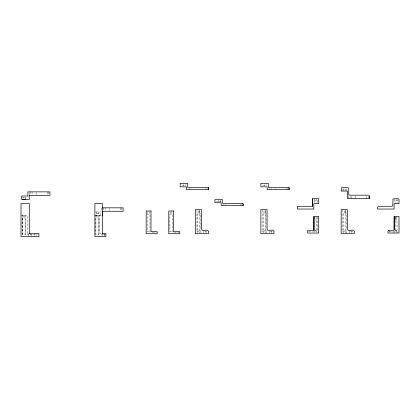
<?xml version="1.0" encoding="UTF-8"?>
<svg xmlns="http://www.w3.org/2000/svg" width="420" height="420" viewBox="0 0 420 420"><rect width="100%" height="100%" fill="white"/><g stroke="black" fill="none" stroke-linecap="round" stroke-linejoin="round"><path stroke-width="0.32" stroke-dasharray="2.1 1.58" d="M350.038 198.602L350.038 195.731M351.556 198.602L351.556 195.731M366.66 198.602L366.66 195.731M206.714 231.063L203.511 231.315L203.165 230.974M391.834 231.662L392.185 231.315M272.034 231.304C273.089 230.69 269.047 232.334 268.732 230.974M352.333 231.304C353.388 230.69 349.346 232.334 349.031 230.974M182.228 185.462L185.672 185.462M262.936 185.462L266.38 185.462M22.528 197.374L25.746 197.374L25.746 198.403M397.976 200.781L395.147 200.781L395.147 202.435M95.519 211.969L101.162 211.969L101.162 207.837M21 215.255L27.2 215.255L27.2 233.504L29.264 233.504M94.894 215.255L99.713 215.255L99.713 233.504L102.47 233.504M95.524 215.413L101.84 215.413M394.8 219.954L397.005 219.954L397.005 230.281M394.8 230.281L397.992 230.281M314.706 230.974L317.462 230.974L317.462 232.003M394.8 230.974L397.556 230.974L397.556 232.696M308.653 231.315L312.218 231.315M388.967 231.315L392.522 231.315M146.953 231.662L150.208 231.662M169.554 231.662L172.772 231.662M152.308 232.696L156.434 232.696M174.232 232.696L179.056 232.696M22.454 234.539L22.454 215.255L22.449 234.539L25.746 234.539L25.741 215.255M32.078 234.539L27.825 234.539L27.825 233.504M33.327 234.539L37.595 234.539M105.11 234.539L101.031 234.539L101.031 233.504M389.293 231.315L389.639 231.662M349.377 231.315L349.078 231.142M397 198.713L397 202.934M396.59 217.082L396.59 219.954M396.454 230.974L396.454 232.696M395.215 217.082L395.215 219.954M395.141 217.166L395.147 230.281M394.8 199.316L394.8 202.934M394.249 230.974L394.249 232.696M393.146 230.974L393.146 232.696M368.172 195.731L368.172 198.025M355.635 195.731L355.635 198.602M351.907 231.315L351.913 233.126M349.713 231.315L349.713 233.126M348.747 195.731L348.747 198.025M346.82 233.384L346.82 231.662L342.41 231.662L342.41 232.806M346.096 188.727L346.096 191.027M345.713 191.027L345.713 189.646L342.825 189.646L342.825 191.027M345.707 210.268L345.713 230.281M345.718 231.662L345.718 233.384M345.649 210.772L345.649 213.066M344.269 210.772L344.269 213.066M343.891 188.727L343.891 191.027M343.581 230.281L343.581 213.066L346.337 213.066L346.337 230.281L342.825 230.281L342.83 210.268M343.513 231.662L343.513 233.384M317.735 202.435L317.735 200.781L314.843 200.781L314.843 202.435M317.735 217.166L317.735 230.281L314.496 230.281L314.496 219.954L316.701 219.954L316.701 230.281M316.701 198.713L316.701 202.934M316.292 217.082L316.292 219.954M316.36 230.974L316.36 232.003M314.911 217.082L314.911 219.954M314.843 217.166L314.843 230.281M314.501 198.713L314.501 202.934M314.155 230.974L314.155 232.003M313.052 230.974L313.052 232.003M287.873 188.559L287.873 189.593M286.356 188.559L286.356 189.593M275.331 188.559L275.331 189.593M271.609 231.315L271.609 233.126M271.252 188.559L271.252 189.593M269.74 188.559L269.74 189.593M269.414 231.315L269.409 233.126M266.516 233.21L266.516 231.662L262.111 231.662L262.111 233.21M266.48 184.543L266.48 185.692M265.409 210.268L265.414 230.281M265.414 231.662L265.414 233.21M265.346 210.772L265.346 213.066M264.28 184.543L264.28 185.692M263.97 210.772L263.97 213.066M263.282 230.281L263.282 213.066L266.033 213.066L266.033 230.281L262.526 230.281L262.531 210.268M263.214 231.662L263.214 233.21M241.91 204.44L241.91 205.469M240.392 204.44L240.392 205.469M225.288 204.44L225.288 205.469M223.776 204.44L223.776 205.469M220.516 199.847L220.516 202.718M220.416 202.256L220.411 201.338L216.972 201.338L216.972 202.256M218.316 199.847L218.316 202.718M207.165 188.559L207.165 189.593M206.047 231.315L206.047 233.126M205.648 188.559L205.648 189.593M203.847 231.315L203.847 233.126M200.954 233.21L200.954 231.662L196.544 231.662L196.544 233.21M199.841 210.268L199.847 230.281M199.852 231.662L199.852 233.21M199.784 210.772L199.784 213.066M198.403 210.772L198.403 213.066M197.715 230.281L197.715 213.066L200.471 213.066L200.471 230.281L196.964 230.281L196.97 210.268M197.647 231.662L197.647 233.21M190.543 188.559L190.543 189.593M189.032 188.559L189.032 189.593M185.771 184.543L185.771 185.692M183.572 184.543L183.572 185.692M172.578 231.662L172.578 214.441L169.822 214.441L169.822 231.662M171.89 211.575L171.89 214.441M170.515 211.575L170.515 214.441M149.956 231.662L149.956 214.441L147.2 214.441L147.2 231.662M149.268 211.575L149.268 214.441M147.893 211.575L147.893 214.441M121.895 207.837L121.895 210.709M120.383 207.837L120.383 210.709M109.358 208.409L109.358 210.709M105.278 207.837L105.278 210.709M103.761 207.837L103.761 210.709M100.401 215.413L100.401 213.35L96.957 213.35L96.962 215.413M98.947 215.255L98.952 234.539L95.655 234.539L95.66 215.255M98.679 234.539L98.679 218.699L95.928 218.699L95.928 234.539M98.438 211.969L98.438 215.413M97.991 215.255L97.991 218.699M96.616 215.255L96.616 218.699M96.238 211.969L96.238 215.413M48.688 191.877L48.688 194.749M47.177 191.877L47.177 194.749M36.566 234.539L36.566 235.573M36.151 192.449L36.151 195.321M34.361 234.539L34.361 235.573M32.072 191.877L32.072 194.749M30.555 191.877L30.555 194.749M29.264 192.449L29.264 195.321M25.478 234.539L25.473 218.699L22.722 218.699L22.722 234.539M25.168 197.143L25.168 199.437M24.785 215.255L24.785 218.699M23.41 215.255L23.41 218.699M23.032 197.143L23.032 198.292M28.854 234.539L28.854 235.573L28.854 234.539M31.049 234.539L31.049 235.573L31.054 234.539M102.06 234.539L102.06 235.573L102.055 234.539M104.255 234.539L104.255 235.573L104.255 234.539"/><path stroke-width="0.63" d="M102.47 215.413L102.47 211.281L123.128 211.281L123.128 207.837L102.454 207.837M208.399 189.593L208.399 187.525L187.74 187.525L187.74 183.393L180.164 183.393L180.164 186.837L186.428 186.837L186.428 189.593L208.399 189.593L208.399 187.525M243.143 205.469L243.143 204.094L243.143 205.469L221.172 205.469L221.172 202.718L214.904 202.718L214.93 199.784L215.597 199.274L221.97 199.295L222.458 199.784L222.479 202.718A0.688 0.688 0 0 0 223.172 203.406L242.456 203.406M289.107 189.593L289.107 187.525L268.448 187.525L268.448 183.393L260.873 183.393L260.873 186.837L267.136 186.837L267.136 189.593L289.107 189.593L289.107 187.525M312.501 206.288L312.501 198.713L318.701 198.713L318.701 203.537L313.808 203.537L313.808 209.044L297.35 209.044L297.35 206.288L312.501 206.288L312.501 198.713M313.877 230.281L313.877 216.51L318.701 216.51L318.701 233.037L307.681 233.037L307.681 230.281L313.877 230.281L313.877 216.51M369.406 198.602L369.406 196.187L369.406 198.602L347.44 198.602L347.44 191.027L341.171 191.027L341.476 187.882L342.206 187.583L347.713 187.583L348.443 187.882L348.747 188.612L348.747 194.124A1.034 1.034 0 0 0 349.781 195.158L368.372 195.158M388.61 230.281L393.493 230.281L394.086 229.94L394.181 216.51L399 216.51L399 233.037L387.98 233.037L387.98 230.974M388.185 230.486L388.668 230.281M378.163 206.315L392.291 206.267L392.8 205.601L393.005 198.917L398.312 198.713L398.979 199.227L399 203.537L394.112 203.537L394.112 209.044L377.648 209.044L377.648 206.981M22.449 199.437L25.746 199.437M29.064 233.504L38.908 233.504L38.908 236.607L21 236.607L21 203.548L29.264 203.548L29.264 233.504M102.27 233.504L105.914 233.504L105.914 236.607L94.894 236.607L94.894 203.548L102.47 203.548L102.47 233.504M242.634 203.427L243.049 203.747M369.106 195.458L369.374 195.925M354.223 231.047C352.973 228.538 348.154 232.16 347.372 229.252L347.372 209.622L341.171 209.622L341.171 233.725L354.254 233.725L354.254 231.315M273.919 231.047C272.675 228.538 267.855 232.16 267.067 229.252L267.067 209.622L260.873 209.622L260.873 233.725L273.956 233.725L273.956 231.315M208.357 231.047C207.107 228.538 202.288 232.16 201.506 229.252L201.506 209.622L195.305 209.622L195.305 233.725L208.394 233.725L208.394 231.315M394.181 216.51L394.181 229.593M29.264 195.321L29.264 199.453L21.688 199.453L21.688 196.009L27.888 196.009L27.888 191.877L49.928 191.877L49.928 195.321L29.264 195.321M150.99 210.998L146.171 210.998L146.171 233.725L157.185 233.725L157.185 231.662L150.99 231.662L150.99 210.998M173.612 210.998L168.793 210.998L168.793 233.725L179.807 233.725L179.807 231.662L173.612 231.662L173.612 210.998"/></g></svg>
